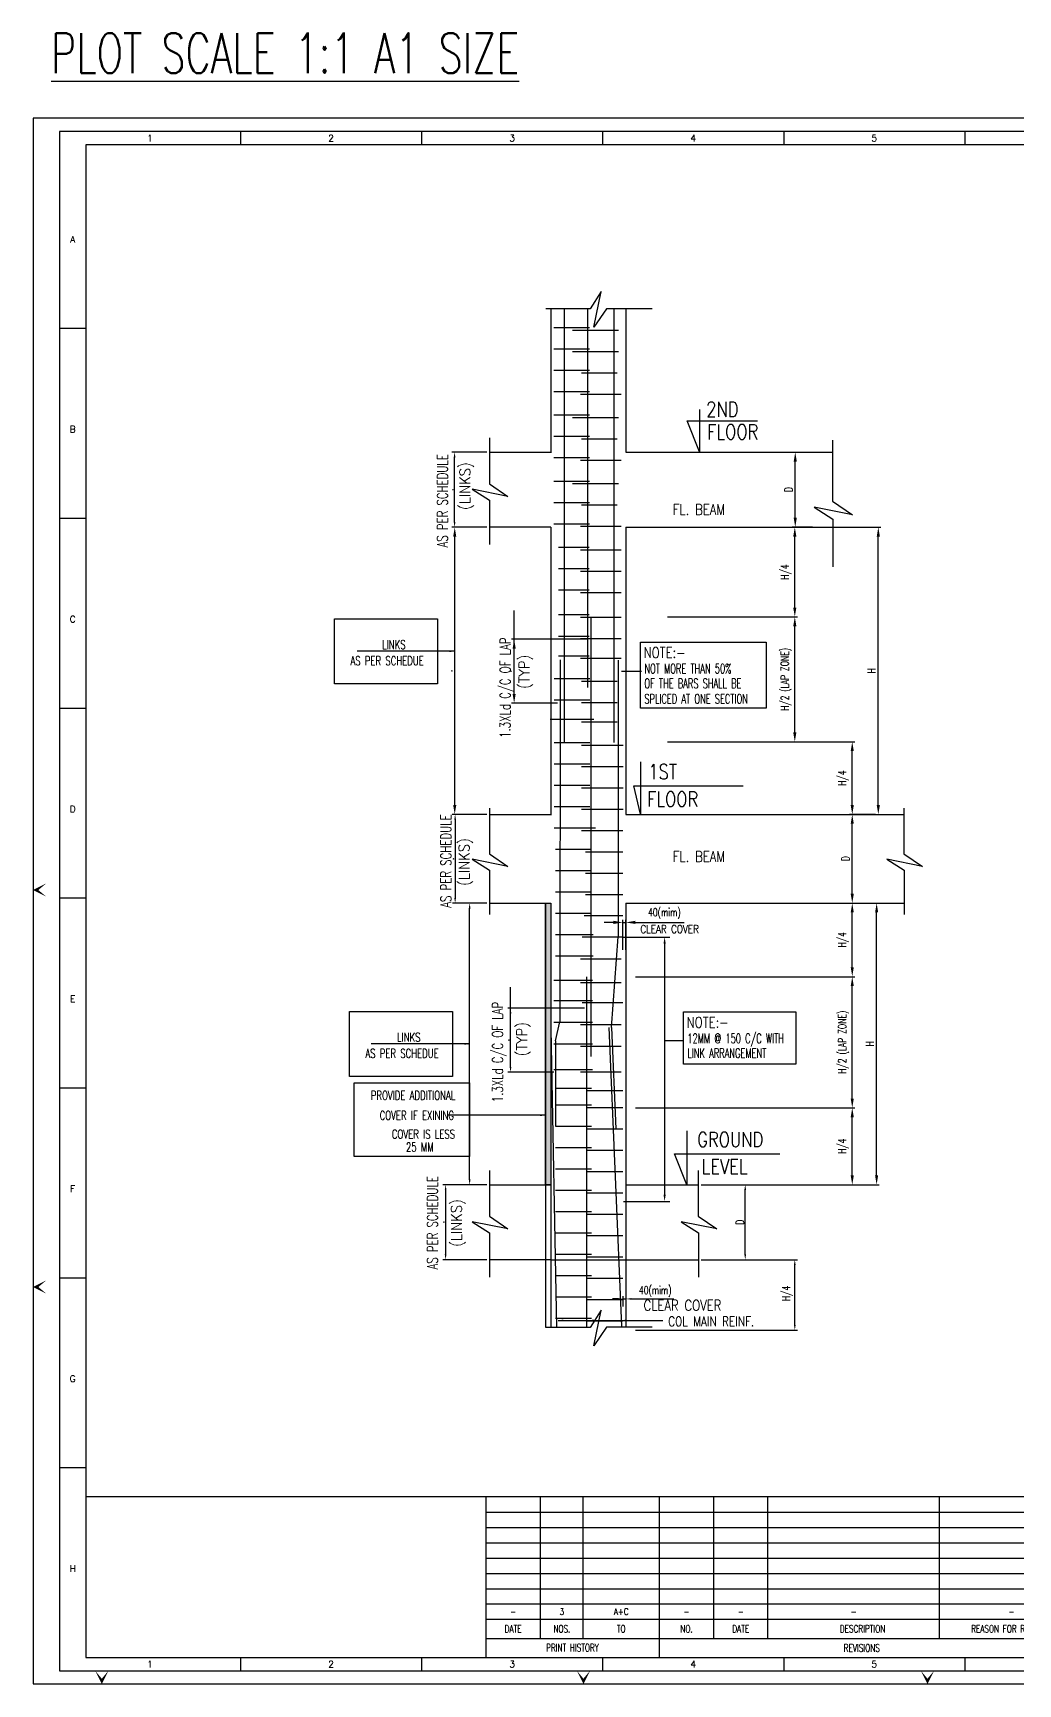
# Model space of a CAD drawing. Header units: inches. Extents: x 390771 to 646861, y -64061 to 219018.
# Drawn here: x 392414 to 429349, y 14852 to 76754 of the extents above; entities that cross this region are included whole.
import ezdxf
from ezdxf.enums import TextEntityAlignment as Align

# ---------------------------------------------------------------- set-up
doc = ezdxf.new("R2010")
doc.units = ezdxf.units.IN
doc.header["$MEASUREMENT"] = 0
doc.header["$PDMODE"] = 3
doc.header["$PDSIZE"] = -5
for name, color, linetype in [('CIV-REB', 4, 'Continuous'), ('DIMENSION', 5, 'Continuous'), ('HT', 8, 'Continuous'), ('LEVEL', 5, 'Continuous'), ('LINE WORK', 4, 'Continuous'), ('Link', 5, 'Continuous'), ('PNA', 8, 'Continuous'), ('reinf', 6, 'Continuous'), ('S-BEAM OUTER', 4, 'Continuous'), ('SHEET', 7, 'Continuous'), ('STIRRUPS', 5, 'Continuous'), ('SUB TITLE', 3, 'Continuous'), ('TABLE FRAME', 5, 'Continuous'), ('TEXT', 4, 'Continuous'), ('TEXT (SHEET)', 4, 'Continuous'), ('TITLE', 6, 'Continuous')]:
    doc.layers.add(name, color=color, linetype=linetype)
doc.styles.add('ROMANS', font='simplex.shx', dxfattribs={"width": 0.7})
doc.dimstyles.new('dim100', dxfattribs={"dimtxt": 250, "dimasz": 250, "dimexe": 200, "dimexo": 200, "dimgap": 100, "dimtad": 1, "dimdec": 0, "dimzin": 0, "dimdsep": 46, "dimtxsty": 'ROMANS', "dimcen": 0, "dimclrd": 5, "dimclre": 5, "dimclrt": 4, "dimadec": 0, "dimazin": 0, "dimtfac": 1, "dimtdec": 0, "dimtix": 1, "dimtofl": 0, "dimtmove": 2, "dimatfit": 3, "dimfxl": 0, "dimtolj": 1, "dimtzin": 0, "dimlwd": -1, "dimlwe": -1, "dimarcsym": 0})
doc.dimstyles.new('KALPESH', dxfattribs={"dimtxt": 200, "dimasz": 350, "dimexe": 100, "dimexo": 100, "dimgap": 100, "dimtad": 1, "dimdec": 0, "dimzin": 0, "dimdsep": 46, "dimtxsty": 'ROMANS', "dimsah": 1, "dimcen": 0, "dimdle": 0.2, "dimclrd": 5, "dimclre": 5, "dimclrt": 4, "dimadec": 0, "dimazin": 0, "dimtfac": 1, "dimtdec": 0, "dimtmove": 0, "dimatfit": 3, "dimfxl": 0, "dimfrac": 1, "dimtolj": 1, "dimtzin": 0, "dimarcsym": 0})
doc.dimstyles.new('T1', dxfattribs={"dimtxt": 2.25, "dimasz": 2, "dimexe": 1, "dimexo": 0.5, "dimgap": 1, "dimtad": 1, "dimdec": 0, "dimzin": 1, "dimdsep": 46, "dimtxsty": 'ROMANS', "dimcen": 0.09, "dimclrd": 5, "dimclre": 5, "dimclrt": 4, "dimadec": 0, "dimazin": 0, "dimtfac": 1, "dimtdec": 0, "dimtofl": 0, "dimtmove": 0, "dimatfit": 3, "dimfxl": 0, "dimtolj": 1, "dimtzin": 1, "dimarcsym": 0})
doc.dimstyles.new('YOGITA', dxfattribs={"dimtxt": 300, "dimasz": 200, "dimexe": 100, "dimexo": 100, "dimgap": 50, "dimtad": 1, "dimdec": 0, "dimzin": 0, "dimdsep": 46, "dimtxsty": 'ROMANS', "dimsah": 1, "dimcen": 0, "dimclrd": 5, "dimclre": 5, "dimclrt": 4, "dimadec": 0, "dimazin": 0, "dimtfac": 1, "dimtdec": 0, "dimtmove": 0, "dimatfit": 3, "dimfxl": 0, "dimfrac": 1, "dimtolj": 1, "dimtzin": 0, "dimarcsym": 0})

# ---------------------------------------------------------------- blocks, each defined once
blk = doc.blocks.new('FOLDER')
at = {"layer": 'PNA'}
for points in [[(-1250, 2500), (0, 0), (0, 1000)], [(1250, 2500), (0, 0), (0, 1000)]]:
    blk.add_solid(points, dxfattribs=at)
blk = doc.blocks.new('zw$C05B')
at = {"color": 1}
for p, q in [((81765, 6957), (1968, 6957)), ((16829, 2405), (43026, 2405)), ((16829, 1697), (43026, 1697))]:
    blk.add_line(p, q, dxfattribs=at)
for p, q in [((18873, 1697), (18873, 6957)), ((20456, 1697), (20456, 6957)), ((25309, 1697), (25309, 6957)), ((27319, 1697), (27319, 6957)), ((33709, 1697), (33709, 6957))]:
    blk.add_line(p, q)
at = {"color": 5, "linetype": 'ByBlock', "lineweight": -2}
for p, q in [((16841, 6388), (43026, 6388)), ((16841, 5819), (43026, 5819)), ((16841, 5250), (43026, 5250)), ((16841, 4681), (43026, 4681)), ((16841, 4112), (43026, 4112)), ((16841, 3543), (43026, 3543)), ((16841, 2974), (43026, 2974))]:
    blk.add_line(p, q, dxfattribs=at)
at = {"flags": 128}
blk.add_lwpolyline([(0, 0), (82749, 0), (82749, 58210), (0, 58210)], close=True, dxfattribs=at)
at = {"color": 1, "const_width": 56.6}
for points in [[(16841, 997), (16841, 6957)], [(23286, 997), (23286, 6957)]]:
    blk.add_lwpolyline(points, dxfattribs=at)
at = {"layer": 'PNA'}
for p, q in [((7716, 57718), (7716, 57226)), ((14447, 57718), (14447, 57226)), ((21179, 57718), (21179, 57226)), ((27911, 57718), (27911, 57226)), ((34643, 57718), (34643, 57226)), ((984, 50402), (1968, 50402)), ((984, 43342), (1968, 43342)), ((984, 36282), (1968, 36282)), ((984, 29223), (1968, 29223)), ((984, 22163), (1968, 22163)), ((984, 15103), (1968, 15103)), ((984, 8044), (1968, 8044)), ((7716, 984), (7716, 492)), ((14447, 984), (14447, 492)), ((21179, 984), (21179, 492)), ((27911, 984), (27911, 492)), ((34643, 984), (34643, 492))]:
    blk.add_line(p, q, dxfattribs=at)
at = {"layer": 'PNA', "color": 1}
for points in [[(984, 492), (82257, 492), (82257, 57718), (984, 57718)], [(1968, 984), (81765, 984), (81765, 57226), (1968, 57226)]]:
    blk.add_lwpolyline(points, close=True, dxfattribs=at)
at = {"layer": 'PNA', "xscale": 0.1967862005670763, "yscale": 0.1967862005670763, "zscale": 0.1967862005670763, "rotation": 270}
for p in [(0, 29518), (0, 14759)]:
    blk.add_blockref('FOLDER', p, dxfattribs=at)
at = {"layer": 'PNA', "xscale": 0.1967862009743818, "yscale": 0.1967862009743818, "zscale": 0.1967862009743818}
for p in [(2558, 0), (20466, 0), (33257, 0)]:
    blk.add_blockref('FOLDER', p, dxfattribs=at)
at = {"layer": 'PNA', "style": 'ROMANS'}
for s, p in [('1', (4351, 57472)), ('2', (11082, 57472)), ('3', (17814, 57472)), ('4', (24546, 57472)), ('5', (31278, 57472)), ('A', (1476, 53709)), ('B', (1476, 46649)), ('C', (1476, 39589)), ('D', (1476, 32529)), ('E', (1476, 25470)), ('F', (1476, 18410)), ('G', (1476, 11350)), ('H', (1476, 4291)), ('1', (4351, 738)), ('2', (11082, 738)), ('3', (17814, 738)), ('4', (24546, 738)), ('5', (31278, 738))]:
    blk.add_text(s, height=246, dxfattribs=at).set_placement(p, align=Align.MIDDLE)
at = {"layer": 'TEXT (SHEET)', "color": 4, "style": 'ROMANS', "width": 0.7}
for s, height, p in [('DATE', 283.1, (17851, 2051)), ('NOS.', 283.1, (19664, 2051)), ('TO', 283.1, (21871, 2051)), ('NO.', 283.1, (24298, 2051)), ('DATE', 283.1, (26314, 2051)), ('DESCRIPTION', 283.06, (30844, 2051)), ('REASON FOR REVISION', 283.06, (36381, 2051)), ('PRINT HISTORY', 283.06, (20058, 1347)), ('REVISIONS', 283.1, (30815, 1341))]:
    blk.add_text(s, height=height, dxfattribs=at).set_placement(p, align=Align.MIDDLE_CENTER)
blk = doc.blocks.new('*D22')
at = {"layer": 'Defpoints', "color": 0, "linetype": 'Continuous'}
for p in [(419039, 30761), (420980, 30761), (414909, 28114)]:
    blk.add_point(p, dxfattribs=at)
at = {"layer": 'DIMENSION', "color": 5, "linetype": 'Continuous', "lineweight": -2}
for p, q in [((419139, 30761), (421080, 30761)), ((420980, 28314), (420980, 30561)), ((415009, 28114), (421080, 28114))]:
    blk.add_line(p, q, dxfattribs=at)
at = {"layer": 'DIMENSION', "color": 5, "linetype": 'Continuous'}
for points in [[(420946, 30561), (421013, 30561), (420980, 30761)], [(420946, 28314), (421013, 28314), (420980, 28114)]]:
    blk.add_solid(points, dxfattribs=at)
at = {"layer": 'DIMENSION', "color": 4, "linetype": 'Continuous', "insert": (420701, 29494), "char_height": 300, "attachment_point": 5, "rotation": 90, "style": 'ROMANS'}
blk.add_mtext('\\A1;H/4', dxfattribs=at)
blk = doc.blocks.new('*D23')
at = {"layer": 'Defpoints', "color": 0}
for p in [(414909, 36454), (423134, 36454), (417676, 33571)]:
    blk.add_point(p, dxfattribs=at)
at = {"layer": 'Link', "color": 5, "lineweight": -2}
for p, q in [((415009, 36454), (423234, 36454)), ((423134, 33921), (423134, 36104)), ((417776, 33571), (423234, 33571))]:
    blk.add_line(p, q, dxfattribs=at)
at = {"layer": 'Link', "color": 5}
for points in [[(423076, 36104), (423192, 36104), (423134, 36454)], [(423076, 33921), (423192, 33921), (423134, 33571)]]:
    blk.add_solid(points, dxfattribs=at)
at = {"layer": 'Link', "color": 4, "insert": (422806, 35013), "char_height": 300, "attachment_point": 5, "rotation": 90, "style": 'ROMANS'}
blk.add_mtext('\\A1;H/4', dxfattribs=at)
blk = doc.blocks.new('*D24')
at = {"layer": 'Defpoints', "color": 0}
for p in [(419039, 44131), (423134, 44131), (414909, 41372)]:
    blk.add_point(p, dxfattribs=at)
at = {"layer": 'Link', "color": 5, "lineweight": -2}
for p, q in [((419139, 44131), (423234, 44131)), ((423134, 41722), (423134, 43781)), ((415009, 41372), (423234, 41372))]:
    blk.add_line(p, q, dxfattribs=at)
at = {"layer": 'Link', "color": 5}
for points in [[(423076, 43781), (423192, 43781), (423134, 44131)], [(423076, 41722), (423192, 41722), (423134, 41372)]]:
    blk.add_solid(points, dxfattribs=at)
at = {"layer": 'Link', "color": 4, "insert": (422806, 42752), "char_height": 300, "attachment_point": 5, "rotation": 90, "style": 'ROMANS'}
blk.add_mtext('\\A1;H/4', dxfattribs=at)
blk = doc.blocks.new('*D25')
at = {"layer": 'Defpoints', "color": 0}
for p in [(422099, 44131), (424048, 44131), (417365, 33571)]:
    blk.add_point(p, dxfattribs=at)
at = {"layer": 'Link', "color": 5, "lineweight": -2}
for p, q in [((422199, 44131), (424148, 44131)), ((424048, 33921), (424048, 43781)), ((417465, 33571), (424148, 33571))]:
    blk.add_line(p, q, dxfattribs=at)
at = {"layer": 'Link', "color": 5}
for points in [[(423990, 43781), (424106, 43781), (424048, 44131)], [(423990, 33921), (424106, 33921), (424048, 33571)]]:
    blk.add_solid(points, dxfattribs=at)
at = {"layer": 'Link', "color": 4, "insert": (423798, 38851), "char_height": 300, "attachment_point": 5, "rotation": 90, "style": 'ROMANS'}
blk.add_mtext('\\A1;H ', dxfattribs=at)
blk = doc.blocks.new('*D26')
at = {"layer": 'Defpoints', "color": 0}
for p in [(420980, 58226), (421748, 58226), (416108, 54860)]:
    blk.add_point(p, dxfattribs=at)
at = {"layer": 'Link', "color": 5, "lineweight": -2}
for p, q in [((421648, 58226), (420880, 58226)), ((420980, 55210), (420980, 57876)), ((416208, 54860), (421080, 54860))]:
    blk.add_line(p, q, dxfattribs=at)
at = {"layer": 'Link', "color": 5}
for points in [[(420921, 57876), (421038, 57876), (420980, 58226)], [(420921, 55210), (421038, 55210), (420980, 54860)]]:
    blk.add_solid(points, dxfattribs=at)
at = {"layer": 'Link', "color": 4, "insert": (420651, 56543), "char_height": 300, "attachment_point": 5, "rotation": 90, "style": 'ROMANS'}
blk.add_mtext('\\A1;H/4', dxfattribs=at)
blk = doc.blocks.new('*D27')
at = {"layer": 'Defpoints', "color": 0}
for p in [(416101, 50179), (423134, 50179), (424111, 47454)]:
    blk.add_point(p, dxfattribs=at)
at = {"layer": 'Link', "color": 5, "lineweight": -2}
for p, q in [((416201, 50179), (423234, 50179)), ((423134, 47804), (423134, 49829)), ((424011, 47454), (423034, 47454))]:
    blk.add_line(p, q, dxfattribs=at)
at = {"layer": 'Link', "color": 5}
for points in [[(423076, 49829), (423192, 49829), (423134, 50179)], [(423076, 47804), (423192, 47804), (423134, 47454)]]:
    blk.add_solid(points, dxfattribs=at)
at = {"layer": 'Link', "color": 4, "insert": (422806, 48817), "char_height": 300, "attachment_point": 5, "rotation": 90, "style": 'ROMANS'}
blk.add_mtext('\\A1;H/4', dxfattribs=at)
blk = doc.blocks.new('*D28')
at = {"layer": 'Defpoints', "color": 0}
for p in [(416108, 54860), (420980, 54860), (416101, 50179)]:
    blk.add_point(p, dxfattribs=at)
at = {"layer": 'Link', "color": 5, "lineweight": -2}
for p, q in [((416208, 54860), (421080, 54860)), ((420980, 50529), (420980, 54510)), ((416201, 50179), (421080, 50179))]:
    blk.add_line(p, q, dxfattribs=at)
at = {"layer": 'Link', "color": 5}
for points in [[(420921, 54510), (421038, 54510), (420980, 54860)], [(420921, 50529), (421038, 50529), (420980, 50179)]]:
    blk.add_solid(points, dxfattribs=at)
at = {"layer": 'Link', "color": 4, "insert": (420651, 52519), "char_height": 300, "attachment_point": 5, "rotation": 90, "style": 'ROMANS'}
blk.add_mtext('\\A1;H/2 (LAP ZONE)', dxfattribs=at)
blk = doc.blocks.new('*D29')
at = {"layer": 'Defpoints', "color": 0}
for p in [(414909, 41372), (423134, 41372), (414909, 36454)]:
    blk.add_point(p, dxfattribs=at)
at = {"layer": 'Link', "color": 5, "lineweight": -2}
for p, q in [((415009, 41372), (423234, 41372)), ((423134, 36804), (423134, 41022)), ((415009, 36454), (423234, 36454))]:
    blk.add_line(p, q, dxfattribs=at)
at = {"layer": 'Link', "color": 5}
for points in [[(423076, 41022), (423192, 41022), (423134, 41372)], [(423076, 36804), (423192, 36804), (423134, 36454)]]:
    blk.add_solid(points, dxfattribs=at)
at = {"layer": 'Link', "color": 4, "insert": (422806, 38913), "char_height": 300, "attachment_point": 5, "rotation": 90, "style": 'ROMANS'}
blk.add_mtext('\\A1;H/2 (LAP ZONE)', dxfattribs=at)
blk = doc.blocks.new('*D30')
at = {"layer": 'Defpoints', "color": 0}
for p in [(414645, 43407), (414531, 42280), (414645, 42280)]:
    blk.add_point(p, dxfattribs=at)
at = {"layer": 'Link', "color": 5, "lineweight": -2}
for p, q in [((414181, 43407), (413831, 43407)), ((414531, 42380), (414531, 43507)), ((414531, 43407), (414645, 43407)), ((414645, 42380), (414645, 43507)), ((414995, 43407), (416835, 43407))]:
    blk.add_line(p, q, dxfattribs=at)
at = {"layer": 'Link', "color": 5}
for points in [[(414181, 43466), (414181, 43349), (414531, 43407)], [(414995, 43466), (414995, 43349), (414645, 43407)]]:
    blk.add_solid(points, dxfattribs=at)
at = {"layer": 'Link', "color": 4, "insert": (416090, 43736), "char_height": 300, "attachment_point": 5, "style": 'ROMANS'}
blk.add_mtext('\\A1;40(mim)', dxfattribs=at)
blk = doc.blocks.new('*D31')
at = {"layer": 'Defpoints', "color": 0}
for p in [(421515, 58226), (424111, 58226), (423755, 47455)]:
    blk.add_point(p, dxfattribs=at)
at = {"layer": 'Link', "color": 5, "lineweight": -2}
for p, q in [((421615, 58226), (424211, 58226)), ((424111, 47805), (424111, 57876)), ((423855, 47455), (424211, 47455))]:
    blk.add_line(p, q, dxfattribs=at)
at = {"layer": 'Link', "color": 5}
for points in [[(424053, 57876), (424170, 57876), (424111, 58226)], [(424053, 47805), (424170, 47805), (424111, 47455)]]:
    blk.add_solid(points, dxfattribs=at)
at = {"layer": 'Link', "color": 4, "insert": (423861, 52840), "char_height": 300, "attachment_point": 5, "rotation": 90, "style": 'ROMANS'}
blk.add_mtext('\\A1;H ', dxfattribs=at)
blk = doc.blocks.new('*D32')
at = {"layer": 'Defpoints', "color": 0}
for p in [(410456, 54025), (413328, 54025), (412175, 51626)]:
    blk.add_point(p, dxfattribs=at)
at = {"layer": 'Link', "color": 5, "lineweight": -2}
for p, q in [((413228, 54025), (410356, 54025)), ((410456, 51976), (410456, 53675)), ((412075, 51626), (410356, 51626))]:
    blk.add_line(p, q, dxfattribs=at)
at = {"layer": 'Link', "color": 5}
for points in [[(410398, 53675), (410514, 53675), (410456, 54025)], [(410398, 51976), (410514, 51976), (410456, 51626)]]:
    blk.add_solid(points, dxfattribs=at)
at = {"layer": 'Link', "color": 4, "insert": (410256, 52825), "char_height": 200, "attachment_point": 5, "rotation": 90, "style": 'ROMANS'}
blk.add_mtext('\\A1;.', dxfattribs=at)
blk = doc.blocks.new('*D10')
at = {"layer": 'Defpoints', "color": 0}
for p in [(410320, 40190), (413192, 40190), (412039, 37791)]:
    blk.add_point(p, dxfattribs=at)
at = {"layer": 'DIMENSION', "color": 5, "lineweight": -2}
for p, q in [((413092, 40190), (410220, 40190)), ((410320, 37991), (410320, 39990)), ((411939, 37791), (410220, 37791))]:
    blk.add_line(p, q, dxfattribs=at)
at = {"layer": 'DIMENSION', "color": 5}
for points in [[(410287, 39990), (410354, 39990), (410320, 40190)], [(410287, 37991), (410354, 37991), (410320, 37791)]]:
    blk.add_solid(points, dxfattribs=at)
at = {"layer": 'DIMENSION', "color": 4, "insert": (410120, 38990), "char_height": 300, "attachment_point": 5, "rotation": 90, "style": 'ROMANS'}
blk.add_mtext('\\A1;.', dxfattribs=at)
blk = doc.blocks.new('*D11')
at = {"layer": 'Defpoints', "color": 0}
for p in [(419974, 61038), (420997, 61038), (419974, 58227)]:
    blk.add_point(p, dxfattribs=at)
at = {"layer": 'Link', "color": 5, "lineweight": -2}
for p, q in [((420074, 61038), (421097, 61038)), ((420997, 58577), (420997, 60688)), ((420074, 58227), (421097, 58227))]:
    blk.add_line(p, q, dxfattribs=at)
at = {"layer": 'Link', "color": 5}
for points in [[(420939, 60688), (421055, 60688), (420997, 61038)], [(420939, 58577), (421055, 58577), (420997, 58227)]]:
    blk.add_solid(points, dxfattribs=at)
at = {"layer": 'Link', "color": 4, "insert": (420747, 59633), "char_height": 300, "attachment_point": 5, "rotation": 90, "style": 'ROMANS'}
blk.add_mtext('\\A1;D', dxfattribs=at)
blk = doc.blocks.new('*D12')
at = {"layer": 'Defpoints', "color": 0}
for p in [(419967, 47454), (423134, 47454), (419967, 44131)]:
    blk.add_point(p, dxfattribs=at)
at = {"layer": 'Link', "color": 5, "lineweight": -2}
for p, q in [((420067, 47454), (423234, 47454)), ((423134, 44481), (423134, 47104)), ((420067, 44131), (423234, 44131))]:
    blk.add_line(p, q, dxfattribs=at)
at = {"layer": 'Link', "color": 5}
for points in [[(423076, 47104), (423192, 47104), (423134, 47454)], [(423076, 44481), (423192, 44481), (423134, 44131)]]:
    blk.add_solid(points, dxfattribs=at)
at = {"layer": 'Link', "color": 4, "insert": (422884, 45793), "char_height": 300, "attachment_point": 5, "rotation": 90, "style": 'ROMANS'}
blk.add_mtext('\\A1;D', dxfattribs=at)
blk = doc.blocks.new('*D13')
at = {"layer": 'Defpoints', "color": 0, "linetype": 'Continuous'}
for p in [(417363, 33571), (419121, 33571), (417363, 30761)]:
    blk.add_point(p, dxfattribs=at)
at = {"layer": 'DIMENSION', "color": 5, "linetype": 'Continuous', "lineweight": -2}
for p, q in [((417463, 33571), (419221, 33571)), ((419121, 30961), (419121, 33371)), ((417463, 30761), (419221, 30761))]:
    blk.add_line(p, q, dxfattribs=at)
at = {"layer": 'DIMENSION', "color": 5, "linetype": 'Continuous'}
for points in [[(419087, 33371), (419154, 33371), (419121, 33571)], [(419087, 30961), (419154, 30961), (419121, 30761)]]:
    blk.add_solid(points, dxfattribs=at)
at = {"layer": 'DIMENSION', "color": 4, "linetype": 'Continuous', "insert": (418921, 32166), "char_height": 300, "attachment_point": 5, "rotation": 90, "style": 'ROMANS'}
blk.add_mtext('\\A1;D', dxfattribs=at)
blk = doc.blocks.new('*D14')
at = {"layer": 'Defpoints', "color": 0}
for p in [(408787, 44128), (409166, 44128), (409161, 33571)]:
    blk.add_point(p, dxfattribs=at)
at = {"layer": 'DIMENSION', "color": 5, "lineweight": -2}
for p, q in [((409066, 44128), (408687, 44128)), ((408787, 33771), (408787, 43928)), ((409061, 33571), (408687, 33571))]:
    blk.add_line(p, q, dxfattribs=at)
at = {"layer": 'DIMENSION', "color": 5}
for points in [[(408753, 43928), (408820, 43928), (408787, 44128)], [(408753, 33771), (408820, 33771), (408787, 33571)]]:
    blk.add_solid(points, dxfattribs=at)
at = {"layer": 'DIMENSION', "color": 4, "lineweight": -3, "insert": (408587, 38850), "char_height": 300, "attachment_point": 5, "rotation": 90, "style": 'ROMANS'}
blk.add_mtext('\\A1;.', dxfattribs=at)
blk = doc.blocks.new('*D15')
at = {"layer": 'Defpoints', "color": 0}
for p in [(408227, 58223), (409532, 58223), (409527, 47455)]:
    blk.add_point(p, dxfattribs=at)
at = {"layer": 'Link', "color": 5, "lineweight": -2}
for p, q in [((409432, 58223), (408127, 58223)), ((408227, 47805), (408227, 57873)), ((409427, 47455), (408127, 47455))]:
    blk.add_line(p, q, dxfattribs=at)
at = {"layer": 'Link', "color": 5}
for points in [[(408169, 57873), (408286, 57873), (408227, 58223)], [(408169, 47805), (408286, 47805), (408227, 47455)]]:
    blk.add_solid(points, dxfattribs=at)
at = {"layer": 'Link', "color": 4, "insert": (408027, 52839), "char_height": 200, "attachment_point": 5, "rotation": 90, "style": 'ROMANS'}
blk.add_mtext('\\A1;.', dxfattribs=at)
blk = doc.blocks.new('*D16')
at = {"layer": 'Defpoints', "color": 0, "linetype": 'Continuous'}
for p in [(409527, 33571), (407886, 30758), (409532, 30758)]:
    blk.add_point(p, dxfattribs=at)
at = {"layer": 'DIMENSION', "color": 5, "linetype": 'Continuous', "lineweight": -2}
for p, q in [((409427, 33571), (407786, 33571)), ((407886, 33371), (407886, 30958)), ((409432, 30758), (407786, 30758))]:
    blk.add_line(p, q, dxfattribs=at)
at = {"layer": 'DIMENSION', "color": 5, "linetype": 'Continuous'}
for points in [[(407853, 33371), (407919, 33371), (407886, 33571)], [(407853, 30958), (407919, 30958), (407886, 30758)]]:
    blk.add_solid(points, dxfattribs=at)
at = {"layer": 'DIMENSION', "color": 4, "linetype": 'Continuous', "insert": (407686, 32165), "char_height": 300, "attachment_point": 5, "rotation": 90, "style": 'ROMANS'}
blk.add_mtext('\\A1;{\\A1;.}', dxfattribs=at)
blk = doc.blocks.new('*D17')
at = {"layer": 'Defpoints', "color": 0, "linetype": 'Continuous'}
for p in [(409527, 47455), (408242, 44128), (409532, 44128)]:
    blk.add_point(p, dxfattribs=at)
at = {"layer": 'DIMENSION', "color": 5, "linetype": 'Continuous', "lineweight": -2}
for p, q in [((409427, 47455), (408142, 47455)), ((408242, 47255), (408242, 44328)), ((409432, 44128), (408142, 44128))]:
    blk.add_line(p, q, dxfattribs=at)
at = {"layer": 'DIMENSION', "color": 5, "linetype": 'Continuous'}
for points in [[(408209, 47255), (408275, 47255), (408242, 47455)], [(408209, 44328), (408275, 44328), (408242, 44128)]]:
    blk.add_solid(points, dxfattribs=at)
at = {"layer": 'DIMENSION', "color": 4, "linetype": 'Continuous', "insert": (408042, 45791), "char_height": 300, "attachment_point": 5, "rotation": 90, "style": 'ROMANS'}
blk.add_mtext('\\A1;{\\A1;.}', dxfattribs=at)
blk = doc.blocks.new('*D18')
at = {"layer": 'Defpoints', "color": 0, "linetype": 'Continuous'}
for p in [(408222, 61038), (409527, 61038), (409532, 58223)]:
    blk.add_point(p, dxfattribs=at)
at = {"layer": 'DIMENSION', "color": 5, "linetype": 'Continuous', "lineweight": -2}
for p, q in [((409427, 61038), (408122, 61038)), ((408222, 58423), (408222, 60838)), ((409432, 58223), (408122, 58223))]:
    blk.add_line(p, q, dxfattribs=at)
at = {"layer": 'DIMENSION', "color": 5, "linetype": 'Continuous'}
for points in [[(408188, 60838), (408255, 60838), (408222, 61038)], [(408188, 58423), (408255, 58423), (408222, 58223)]]:
    blk.add_solid(points, dxfattribs=at)
at = {"layer": 'DIMENSION', "color": 4, "linetype": 'Continuous', "insert": (408022, 59630), "char_height": 300, "attachment_point": 5, "rotation": 90, "style": 'ROMANS'}
blk.add_mtext('\\A1;{\\A1;.}', dxfattribs=at)
blk = doc.blocks.new('*D19')
at = {"layer": 'Defpoints', "color": 0}
for p in [(414652, 29289), (414538, 28909), (414652, 28909)]:
    blk.add_point(p, dxfattribs=at)
at = {"layer": 'DIMENSION', "color": 5, "lineweight": -2}
for p, q in [((414338, 29289), (414138, 29289)), ((414538, 29009), (414538, 29389)), ((414538, 29289), (414652, 29289)), ((414652, 29009), (414652, 29389)), ((414852, 29289), (416442, 29289))]:
    blk.add_line(p, q, dxfattribs=at)
at = {"layer": 'DIMENSION', "color": 5}
for points in [[(414338, 29323), (414338, 29256), (414538, 29289)], [(414852, 29323), (414852, 29256), (414652, 29289)]]:
    blk.add_solid(points, dxfattribs=at)
at = {"layer": 'DIMENSION', "color": 4, "insert": (415747, 29568), "char_height": 300, "attachment_point": 5, "style": 'ROMANS'}
blk.add_mtext('\\A1;40(mim)', dxfattribs=at)
blk = doc.blocks.new('*D34')
at = {"layer": 'Defpoints', "color": 0}
for p in [(414357, 42859), (414357, 32947), (416098, 32947)]:
    blk.add_point(p, dxfattribs=at)
at = {"layer": 'SHEET', "color": 5}
for p, q in [((414557, 42859), (416298, 42859)), ((416098, 42609), (416098, 33197)), ((414557, 32947), (416298, 32947))]:
    blk.add_line(p, q, dxfattribs=at)
for points in [[(416056, 42609), (416139, 42609), (416098, 42859)], [(416056, 33197), (416139, 33197), (416098, 32947)]]:
    blk.add_solid(points, dxfattribs=at)

msp = doc.modelspace()

# ---------------------------------------------------------------- hatches: boundary and pattern name
at = {"layer": 'S-BEAM OUTER', "lineweight": -3}
h = msp.add_hatch(dxfattribs=at)
h.set_pattern_fill('AR-CONC', color=9, scale=15)
h.set_pattern_definition([(50, (-335297.14, 820574.49), (107.5890274, -9.41282), [11.25, -123.75]), (355, (-335297.14, 820574.49), (-20.8127, 112.82882), [9, -99]), (100.451444, (-335288.18, 820573.71), (86.776327, 103.415999), [9.561029, -105.171317]), (46.1842, (-335297.14, 820604.5), (160.0862, -24.827892), [16.875, -185.625]), (96.635635, (-335283.8, 820602.42), (140.199292, 146.11779), [14.341551, -157.757064]), (351.184164, (-335297.14, 820604.5), (140.199292, 146.11779), [13.5, -148.5]), (21, (-335282.14, 820596.99), (89.536058, -60.3928336), [11.25, -123.75]), (326, (-335282.14, 820596.99), (36.4973, 108.772507), [9, -99]), (71.451445, (-335274.68, 820591.96), (126.033357, 48.379673), [9.561029, -105.171317]), (37.5, (-335297.144, 820574.494), (1.8239783, 49.9340781), [0, -97.8, 0, -100.5, 0, -99.375]), (7.5, (-335297.144, 820574.494), (39.4604306, 59.1617568), [0, -57.3, 0, -95.55, 0, -37.875]), (327.5, (-335330.594, 820574.494), (80.0733654, -3.3832308), [0, -37.5, 0, -117, 0, -155.25]), (317.5, (-335345.594, 820574.494), (87.4779254, 15.0157473), [0, -48.75, 0, -77.7, 0, -110.25])])
h.paths.add_polyline_path([(411631.1, 44129.3), (411831.1, 44129.3), (411831.1, 33571.4), (411631.1, 33571.4)])

# ---------------------------------------------------------------- linework, layer by layer
at = {"layer": 'HT', "flags": 128}
for points in [[(415636.1, 66415.3), (413919, 66415.3), (413444.5, 65719.2), (413717.7, 67058.3), (413300.7, 66410.3), (411641.4, 66410.3)], [(409527.4, 61569.9), (409527.4, 59852.8), (410223.5, 59378.3), (408884.4, 59651.5), (409532.4, 59234.5), (409532.4, 57575.2)], [(422397.1, 61486.9), (422397.1, 59197.7), (423148.9, 58685.2), (421702.6, 58980.3), (422402.4, 58529.9), (422402.4, 56737.9)], [(409527.4, 47695.3), (409527.4, 45978.3), (410223.5, 45503.7), (408884.4, 45777), (409532.4, 45359.9), (409532.4, 43700.7)], [(425073.5, 47695.3), (425073.5, 45978.3), (425769.7, 45503.7), (424430.5, 45777), (425078.5, 45359.9), (425078.5, 43700.7)], [(409527.4, 34103.5), (409527.4, 32386.4), (410223.5, 31911.9), (408884.4, 32185.1), (409532.4, 31768.1), (409532.4, 30108.8)], [(417357.9, 34103.5), (417357.9, 32386.4), (418054, 31911.9), (416714.9, 32185.1), (417362.9, 31768.1), (417362.9, 30108.8)], [(415636.1, 28228.5), (413919, 28228.5), (413444.5, 27532.4), (413717.7, 28871.5), (413300.7, 28223.5), (411641.4, 28223.5)]]:
    msp.add_lwpolyline(points, dxfattribs=at)
at = {"layer": 'LEVEL'}
msp.add_lwpolyline([(417403.8, 62637.7), (417403.8, 61054.3), (416939.8, 62212.9), (419585.3, 62212.9)], dxfattribs=at)
at = {"layer": 'LINE WORK'}
for p, q in [((411831.1, 66410.3), (411831.1, 61037.8)), ((414645.1, 66415.3), (414645.1, 61037.8)), ((409527.4, 61037.8), (411852.1, 61037.8)), ((409527.4, 61037.8), (409918.2, 61037.8)), ((414645.1, 61037.8), (422397.1, 61037.8)), ((411831.1, 58224.3), (409532.4, 58224.3)), ((411831.1, 58224.3), (411831.1, 47454.6)), ((414645.1, 58225.8), (414645.1, 47454.6)), ((414645.1, 58225.8), (422302.1, 58224.3)), ((409527.4, 47454.6), (411852.1, 47454.6)), ((414645.1, 47454.6), (425073.5, 47454.6)), ((409532.4, 44128.1), (411831.1, 44129.3)), ((411631.1, 44129.3), (411631.1, 28223.5)), ((411831.1, 44129.3), (411831.1, 28223.5)), ((414645.1, 44130.8), (425078.5, 44130.8)), ((414645.1, 44130.8), (414645.1, 28228.5)), ((409527.4, 33571.4), (411831.1, 33571.4)), ((414645.1, 33571.4), (417357.9, 33571.4)), ((411831.1, 30757.8), (409532.4, 30757.8)), ((411831.1, 30757.9), (417362.9, 30760.8))]:
    msp.add_line(p, q, dxfattribs=at)
at = {"layer": 'reinf'}
for p, q in [((412330.5, 66410.3), (412330.5, 55774)), ((413203.1, 66410.3), (413203.1, 55762.1)), ((414198.8, 66415.3), (414198.8, 55779)), ((412330.5, 55774), (412330.5, 53165.7)), ((413203.1, 55762.1), (413203.1, 53125.4)), ((414198.8, 55779), (414198.8, 50152.3)), ((413329.9, 54832.7), (413329.9, 38383.8)), ((412330.5, 53165.7), (412330.5, 50177.4)), ((413203.1, 53125.4), (413207.5, 52219.4)), ((413172.1, 41367), (413172.1, 28223.5)), ((411831.1, 39419.7), (412040.2, 28223.5)), ((414003.8, 39465.3), (414485.6, 28269.2))]:
    msp.add_line(p, q, dxfattribs=at)
at = {"layer": 'reinf', "color": 3}
for p, q in [((412175, 53255.1), (412171.9, 39673.5)), ((414355.8, 53235.5), (414356.9, 42859.3)), ((412009.9, 38961.7), (412009.9, 35761.7))]:
    msp.add_line(p, q, dxfattribs=at)
at = {"layer": 'S-BEAM OUTER', "color": 3, "lineweight": -3}
for p, q in [((414103.7, 39469.6), (414357, 42860.4)), ((412009.9, 38961.7), (412171.9, 39673.5)), ((414103.7, 39469.6), (414267.4, 35666.2))]:
    msp.add_line(p, q, dxfattribs=at)
at = {"layer": 'S-BEAM OUTER', "color": 5, "lineweight": -3}
msp.add_line((416805.8, 38962.2), (416097.7, 38962.2), dxfattribs=at)
at = {"layer": 'S-BEAM OUTER', "lineweight": -3}
msp.add_lwpolyline([(411631.1, 44129.3), (411831.1, 44129.3), (411831.1, 33571.4), (411631.1, 33571.4)], close=True, dxfattribs=at)
at = {"layer": 'SHEET', "color": 5, "lineweight": -2}
for p, q in [((410456, 52563.6), (410456, 52919.3)), ((410320.2, 38728.2), (410320.2, 39083.9))]:
    msp.add_line(p, q, dxfattribs=at)
at = {"layer": 'STIRRUPS'}
for p, q in [((411945.7, 65709.7), (413286.6, 65709.7)), ((412648.4, 65614.1), (414370.9, 65614.1)), ((411945.7, 64910.3), (413286.6, 64910.3)), ((412648.4, 64814.8), (414370.9, 64814.8)), ((411945.7, 64110.9), (413286.6, 64110.9)), ((412980.9, 64015.4), (414321.8, 64015.4)), ((411945.7, 63311.6), (413286.6, 63311.6)), ((412939.5, 63216.1), (414467.1, 63216.1)), ((411945.7, 62432.3), (413286.6, 62432.3)), ((412648.4, 62336.8), (414370.9, 62336.8)), ((411945.7, 61632.9), (413286.6, 61632.9)), ((412980.9, 61537.4), (414321.8, 61537.4)), ((411945.7, 60833.6), (413286.6, 60833.6)), ((412939.5, 60738.1), (414467.1, 60738.1)), ((411945.7, 59954.3), (413286.6, 59954.3)), ((412648.4, 59858.8), (414370.9, 59858.8)), ((411945.7, 59154.9), (413286.6, 59154.9)), ((412980.9, 59059.4), (414321.8, 59059.4)), ((411945.7, 58355.6), (413286.6, 58355.6)), ((412939.5, 58260.1), (414467.1, 58260.1)), ((412113.2, 57476.3), (413267.3, 57476.3)), ((412939.5, 57380.8), (414467.1, 57380.8)), ((412113.2, 56677), (413267.3, 56677)), ((412939.5, 56581.4), (414467.1, 56581.4)), ((412113.2, 55877.6), (413267.3, 55877.6)), ((412939.5, 55782.1), (414467.1, 55782.1)), ((410456, 53239.1), (410456, 55097)), ((412113.2, 54946.3), (413267.3, 54946.3)), ((412939.5, 54850.8), (414467.1, 54850.8)), ((412113.2, 54140.7), (413267.3, 54140.7)), ((412939.5, 54051.4), (414467.1, 54051.4)), ((412113.2, 53403.4), (413267.3, 53403.4)), ((412939.5, 53314.2), (414467.1, 53314.2)), ((411956.9, 52548.3), (413297.8, 52548.3)), ((411956.9, 52548.3), (413297.8, 52548.3)), ((412980.9, 52452.7), (414321.8, 52452.7)), ((411956.9, 51748.9), (413297.8, 51748.9)), ((412980.9, 51653.4), (414321.8, 51653.4)), ((411800.4, 51028.6), (413447, 51028.6)), ((412980.9, 50933.1), (414321.8, 50933.1)), ((411956.9, 50150.2), (413297.8, 50150.2)), ((412980.9, 50054.6), (414540.7, 50054.6)), ((411956.9, 49350.8), (413297.8, 49350.8)), ((412980.9, 49255.3), (414540.7, 49255.3)), ((411956.9, 48551.5), (413297.8, 48551.5)), ((412980.9, 48455.9), (414540.7, 48455.9)), ((411956.9, 47752.1), (413297.8, 47752.1)), ((412980.9, 47656.6), (414540.7, 47656.6)), ((411956.9, 46952.7), (413297.8, 46952.7)), ((412166.4, 46952.7), (413507.3, 46952.7)), ((412980.9, 46857.2), (414321.8, 46857.2)), ((413132.4, 46857.2), (414531.3, 46857.2)), ((412009.9, 46153.4), (413350.8, 46153.4)), ((413132.4, 46057.8), (414531.3, 46057.8)), ((412009.9, 45354), (413350.8, 45354)), ((413132.4, 45258.5), (414531.3, 45258.5)), ((412009.9, 44554.6), (413350.8, 44554.6)), ((413132.4, 44459.1), (414531.3, 44459.1)), ((412009.9, 43755.3), (413350.8, 43755.3)), ((413082.6, 43659.8), (414531.3, 43659.8)), ((412009.9, 42955.9), (413415.3, 42955.9)), ((413002.8, 42860.4), (414531.3, 42860.4)), ((412009.9, 42156.6), (413415.3, 42156.6)), ((412939.5, 42043.4), (414467.1, 42043.4)), ((410320.2, 39403.7), (410320.2, 40980.4)), ((411945.7, 41238.3), (413391.6, 41238.3)), ((412939.5, 41149.1), (414467.1, 41149.1)), ((411945.7, 40478), (413391.6, 40478)), ((413002.8, 40400.1), (414531.3, 40400.1)), ((411945.7, 39662.8), (413391.6, 39662.8)), ((412939.5, 39573.6), (414467.1, 39573.6)), ((411945.7, 38854.4), (413391.6, 38854.4)), ((412939.5, 38765.2), (414467.1, 38765.2)), ((411945.7, 37890.6), (413391.6, 37890.6)), ((412939.5, 37801.4), (414467.1, 37801.4)), ((412009.9, 37193.8), (413350.8, 37193.8)), ((412009.9, 36561), (413350.8, 36561)), ((412009.9, 36560.8), (413350.8, 36560.8)), ((413190.4, 37098), (414531.3, 37098)), ((413190.4, 36465.5), (414531.3, 36465.5)), ((413190.4, 36465.2), (414531.3, 36465.2)), ((412009.9, 35761.7), (413350.8, 35761.7)), ((413190.4, 35666.2), (414531.3, 35666.2)), ((412009.9, 34962.3), (413350.8, 34962.3)), ((412009.9, 34962.3), (413350.8, 34962.3)), ((413190.4, 34866.8), (414531.3, 34866.8)), ((413190.4, 34866.8), (414531.3, 34866.8)), ((412009.9, 34163), (413350.8, 34163)), ((413190.4, 34067.4), (414531.3, 34067.4)), ((412009.9, 33363.6), (413350.8, 33363.6)), ((413190.4, 33268.1), (414531.3, 33268.1)), ((412009.9, 32564.2), (413350.8, 32564.2)), ((413190.4, 32468.7), (414531.3, 32468.7)), ((412009.9, 31764.9), (413350.8, 31764.9)), ((413190.4, 31669.4), (414531.3, 31669.4)), ((412009.9, 30965.5), (413350.8, 30965.5)), ((413190.4, 30870), (414531.3, 30870)), ((412009.9, 30166.2), (413350.8, 30166.2)), ((413190.4, 30070.6), (414531.3, 30070.6)), ((412009.9, 29366.8), (413350.8, 29366.8)), ((413190.4, 29271.3), (414531.3, 29271.3)), ((412009.9, 28567.4), (413350.8, 28567.4)), ((413190.4, 28471.9), (414531.3, 28471.9))]:
    msp.add_line(p, q, dxfattribs=at)
at = {"layer": 'SUB TITLE'}
for points in [[(415192.6, 49430), (415192.6, 47471.1), (414941.5, 48529.6), (419047.9, 48529.6)], [(416934.7, 35588.8), (416934.7, 33567.5), (416470.7, 34726.1), (420424.5, 34726.1)]]:
    msp.add_lwpolyline(points, dxfattribs=at)
at = {"layer": 'TABLE FRAME'}
for points in [[(403719.9, 54783.4), (407582.8, 54790.4), (407582.8, 52354.2), (403719.9, 52347.2)], [(415192.7, 53914.8), (419911.8, 53914.8), (419911.8, 51436.6), (415192.7, 51436.6)], [(404279.4, 40060.9), (408142.3, 40067.9), (408142.3, 37631.7), (404279.4, 37624.7)], [(404456.9, 37387.5), (408786.7, 37394.5), (408786.7, 34634.8), (404456.9, 34627.7)]]:
    msp.add_lwpolyline(points, close=True, dxfattribs=at)
at = {"layer": 'TABLE FRAME', "color": 5}
msp.add_lwpolyline([(416805.8, 40049.3), (421016.4, 40049.3), (421016.4, 38093.6), (416805.8, 38093.6)], close=True, dxfattribs=at)

# ---------------------------------------------------------------- block references
at = {"layer": 'SHEET', "xscale": 1.008534141678773, "yscale": 1.008534141678773, "zscale": 1.008534141678773}
msp.add_blockref('zw$C05B', (392413.6, 14851.5), dxfattribs=at)

# ---------------------------------------------------------------- texts
at = {"layer": 'SUB TITLE', "style": 'ROMANS', "width": 0.8}
for s, p in [('2ND', (417659.5, 62367.3)), ('FLOOR', (417694.4, 61519.4)), ('1ST', (415488.4, 48780.8)), ('FLOOR', (415441.4, 47750.2)), ('GROUND', (417320.9, 34988)), ('LEVEL', (417484.5, 33974.5))]:
    msp.add_text(s, height=559.55, dxfattribs=at).set_placement(p)
at = {"layer": 'TEXT', "style": 'ROMANS', "width": 0.9}
for s, p in [('(LINKS)', (408811.5, 58870.4)), ('(TYP)', (411028.7, 52161.4)), ('(LINKS)', (408779.3, 44775.4)), ('(TYP)', (410939, 38389.7)), ('(LINKS)', (408492.4, 31242.9))]:
    msp.add_text(s, height=399.68, rotation=90, dxfattribs=at).set_placement(p)
at = {"layer": 'TEXT', "style": 'ROMANS'}
for s, height, width, p in [('FL. BEAM', 399.68, 0.8, (416406.4, 58688)), ('NOTE:- ', 399.68, 0.8, (415312, 53323.6)), ('NOT MORE THAN 50%  ', 359.712, 0.63, (415338.3, 52743.6)), ('OF THE BARS SHALL BE ', 359.712, 0.63, (415338.3, 52190)), ('SPLICED AT ONE SECTION', 359.712, 0.63, (415338.3, 51610)), ('FL. BEAM', 399.68, 0.8, (416406.4, 45677)), ('NOTE:- ', 399.68, 0.8, (416925.1, 39458.1)), ('12MM @ 150 C/C WITH', 359.712, 0.63, (416951.5, 38878.1)), ('LINK ARRANGEMENT ', 359.712, 0.63, (416951.5, 38324.5)), ('COL MAIN REINF.', 359.712, 0.8, (416229.5, 28266.1))]:
    msp.add_text(s, height=height, dxfattribs=dict(at, width=width)).set_placement(p)
at = {"layer": 'TEXT', "style": 'ROMANS', "width": 0.8}
for height, p in [(300, (416285.4, 43154.6)), (399.68, (416767.5, 29050.2))]:
    msp.add_text('CLEAR COVER', height=height, dxfattribs=at).set_placement(p, align=Align.MIDDLE)
at = {"layer": 'TEXT', "color": 2, "style": 'ROMANS', "width": 0.8}
for s, height, p in [('-', 248, (410422.6, 17563.6)), ('3', 248, (412245.6, 17563.6)), ('A+C', 248.02, (414471.4, 17563.6)), ('-', 248, (416918.9, 17563.6)), ('-', 248, (418952.4, 17563.6)), ('-', 248, (423188.3, 17563.6)), ('-', 248, (429104.6, 17563.6))]:
    msp.add_text(s, height=height, dxfattribs=at).set_placement(p, align=Align.MIDDLE_CENTER)
at = {"layer": 'TEXT', "char_height": 399.68, "rotation": 90, "style": 'ROMANS'}
for s, insert, attachment_point in [('AS PER SCHEDULE', (407563.9, 57464.6), 1), ('1.3XLd C/C OF LAP', (409919.2, 50324.8), 1), ('AS PER SCHEDULE', (407895, 45707.9), 5), ('1.3XLd C/C OF LAP', (409633.5, 36662.4), 1), ('AS PER SCHEDULE', (407391.5, 32144), 5)]:
    msp.add_mtext(s, dxfattribs=dict(at, insert=insert, attachment_point=attachment_point))
at = {"layer": 'TEXT', "char_height": 333.07, "width": 1560.992, "attachment_point": 5, "style": 'ROMANS'}
for insert in [(405863.9, 53824.4), (406423.5, 39101.9)]:
    msp.add_mtext(' LINKS', dxfattribs=dict(at, insert=insert))
at = {"layer": 'TEXT', "attachment_point": 5, "style": 'ROMANS'}
for s, insert, char_height in [('AS PER SCHEDUE', (405692.1, 53218.1), 333.067), ('AS PER SCHEDUE', (406251.6, 38495.6), 333.067), ('PROVIDE ADDITIONAL ', (406664.6, 36921), 333.067), (' COVER IF EXINING', (406726.7, 36172.2), 333.067), (' COVER IS LESS ', (406976.5, 35466.6), 333.067), ('25 MM', (406919.4, 34981.8), 333.07)]:
    msp.add_mtext(s, dxfattribs=dict(at, insert=insert, char_height=char_height))
at = {"layer": 'TITLE', "color": 2, "style": 'ROMANS', "width": 0.7}
msp.add_text('%%UPLOT SCALE 1:1 A1 SIZE', height=1500, dxfattribs=at).set_placement((393090, 75254.3))

# ---------------------------------------------------------------- dimensions: what is measured, and where the dimension line sits
at = {"layer": 'DIMENSION', "linetype": 'Continuous'}
for base, p1, p2, text, picture, middle in [((408221.6, 61037.8), (409532.4, 58223.1), (409527.4, 61037.8), '{\\A1;.}', '*D18', (408021.6, 59630.5)), ((408242.1, 44128.1), (409527.4, 47454.6), (409532.4, 44128.1), '{\\A1;.}', '*D17', (408042.1, 45791.4)), ((407886.1, 30757.8), (409527.4, 33571.4), (409532.4, 30757.8), '{\\A1;.}', '*D16', (407686.1, 32164.6)), ((419120.8, 33571.4), (417362.9, 30760.8), (417362.9, 33571.4), 'D', '*D13', (418920.8, 32166.1))]:
    dim = msp.add_linear_dim(base=base, p1=p1, p2=p2, angle=90, text=text, dimstyle='YOGITA', dxfattribs=at)
    dim.commit()
    dim.dimension.update_dxf_attribs({"geometry": picture, "text_midpoint": middle})
at = {"layer": 'DIMENSION', "color": 0, "lineweight": -3}
dim = msp.add_linear_dim(base=(408786.7, 44128.1), p1=(409161, 33571.4), p2=(409166, 44128.1), angle=90, text='.', dimstyle='YOGITA', dxfattribs=at)
dim.commit()
dim.dimension.update_dxf_attribs({"geometry": '*D14', "text_midpoint": (408586.7, 38849.8)})
at = {"layer": 'DIMENSION'}
dim = msp.add_linear_dim(base=(410320.2, 40189.7), p1=(412039.4, 37790.5), p2=(413191.9, 40189.7), angle=90, text='.', dimstyle='YOGITA', dxfattribs=at)
dim.commit()
dim.dimension.update_dxf_attribs({"geometry": '*D10', "text_midpoint": (410120.2, 38990.1)})
at = {"layer": 'DIMENSION', "linetype": 'Continuous'}
dim = msp.add_linear_dim(base=(420979.8, 30760.8), p1=(414909.4, 28113.9), p2=(419039.1, 30760.8), angle=90, text='H/4', dimstyle='YOGITA', dxfattribs=at)
dim.commit()
dim.dimension.update_dxf_attribs({"geometry": '*D22', "text_midpoint": (420979.8, 29493.6), "dimtype": 160})
at = {"layer": 'DIMENSION'}
dim = msp.add_linear_dim(base=(414651.6, 29289.3), p1=(414538.2, 28909.1), p2=(414651.6, 28909.1), text='40(mim)', dimstyle='YOGITA', dxfattribs=at)
dim.commit()
dim.dimension.update_dxf_attribs({"geometry": '*D19', "text_midpoint": (415746.6, 29567.9)})
at = {"layer": 'Link'}
for base, p1, p2, text, picture, middle in [((420997.1, 61037.8), (419974.2, 58227.2), (419974.2, 61037.8), 'D', '*D11', (420747.1, 59632.5)), ((420979.8, 58225.6), (416108.3, 54859.6), (421748.1, 58225.6), 'H/4', '*D26', (420651.2, 56542.6)), ((424111.3, 58225.8), (423754.9, 47454.6), (421514.7, 58225.8), 'H ', '*D31', (423861.3, 52840.2)), ((420979.8, 54859.6), (416100.9, 50179.3), (416108.3, 54859.6), 'H/2 (LAP ZONE)', '*D28', (420651.2, 52519.5)), ((423134.1, 50179.3), (424111.3, 47454.5), (416100.9, 50179.3), 'H/4', '*D27', (422805.6, 48816.9)), ((423134.1, 47454.5), (419966.6, 44130.6), (419966.6, 47454.5), 'D', '*D12', (422884.1, 45792.6)), ((424048.1, 44130.8), (417365.2, 33571.4), (422099.2, 44130.8), 'H ', '*D25', (423798.1, 38851.1)), ((423134.1, 41372.1), (414909.3, 36454.4), (414909.4, 41372.1), 'H/2 (LAP ZONE)', '*D29', (422805.6, 38913.2)), ((423134.1, 36454.4), (417675.5, 33571.4), (414909.3, 36454.4), 'H/4', '*D23', (422805.6, 35012.9))]:
    dim = msp.add_linear_dim(base=base, p1=p1, p2=p2, angle=90, text=text, dimstyle='KALPESH', override={"dimtxt": 300}, dxfattribs=at)
    dim.commit()
    dim.dimension.update_dxf_attribs({"geometry": picture, "text_midpoint": middle})
for base, p1, p2, picture, middle in [((408227.2, 58223.1), (409527.4, 47454.6), (409532.4, 58223.1), '*D15', (408027.2, 52838.9)), ((410456, 54025.1), (412175.2, 51625.9), (413327.7, 54025.1), '*D32', (410256, 52825.5))]:
    dim = msp.add_linear_dim(base=base, p1=p1, p2=p2, angle=90, text='.', dimstyle='KALPESH', dxfattribs=at)
    dim.commit()
    dim.dimension.update_dxf_attribs({"geometry": picture, "text_midpoint": middle})
dim = msp.add_linear_dim(base=(414644.7, 43407.3), p1=(414531.3, 42280.5), p2=(414644.7, 42280.5), text='40(mim)', dimstyle='KALPESH', override={"dimtxt": 300}, dxfattribs=at)
dim.commit()
dim.dimension.update_dxf_attribs({"geometry": '*D30', "text_midpoint": (416089.7, 43735.8)})
dim = msp.add_linear_dim(base=(423134.1, 44131.5), p1=(414909.4, 41372.1), p2=(419039.1, 44131.5), angle=90, text='H/4', dimstyle='KALPESH', override={"dimtxt": 300}, dxfattribs=at)
dim.commit()
dim.dimension.update_dxf_attribs({"geometry": '*D24', "text_midpoint": (423134.1, 42751.8), "dimtype": 160})
at = {"layer": 'SHEET'}
dim = msp.add_linear_dim(base=(416097.7, 32946.5), p1=(414356.9, 42859.3), p2=(414357.2, 32946.5), angle=90, text=' ', dimstyle='dim100', dxfattribs=at)
dim.commit()
dim.dimension.update_dxf_attribs({"geometry": '*D34', "text_midpoint": (416097.7, 37902.9)})

# ---------------------------------------------------------------- leaders
at = {"layer": 'CIV-REB', "color": 6}
for points in [[(408227.2, 53572.3), (404564, 53572.3)], [(408786.7, 38849.8), (405096.3, 38849.8)], [(411631.1, 36176.4), (407940.7, 36176.4)]]:
    msp.add_leader(points, dimstyle='YOGITA', override={"dimscale": 1, "dimgap": 100, "dimtad": 1}, dxfattribs=at)
at = {"layer": 'DIMENSION'}
for points in [[(412103.5, 28483.8), (416035.2, 28483.8)], [(413247.2, 28483.8), (416035.2, 28483.8)], [(414469.7, 28483.5), (416035.2, 28483.8)]]:
    msp.add_leader(points, dimstyle='YOGITA', override={"dimscale": 1, "dimgap": 50, "dimtad": 1}, dxfattribs=at)
at = {"layer": 'SHEET'}
msp.add_leader([(414484.5, 52827.6), (415229.5, 52827.6)], dimstyle='T1', override={"dimscale": 1, "dimgap": 1, "dimtad": 1}, dxfattribs=at)

doc.saveas('drawing.dxf')
